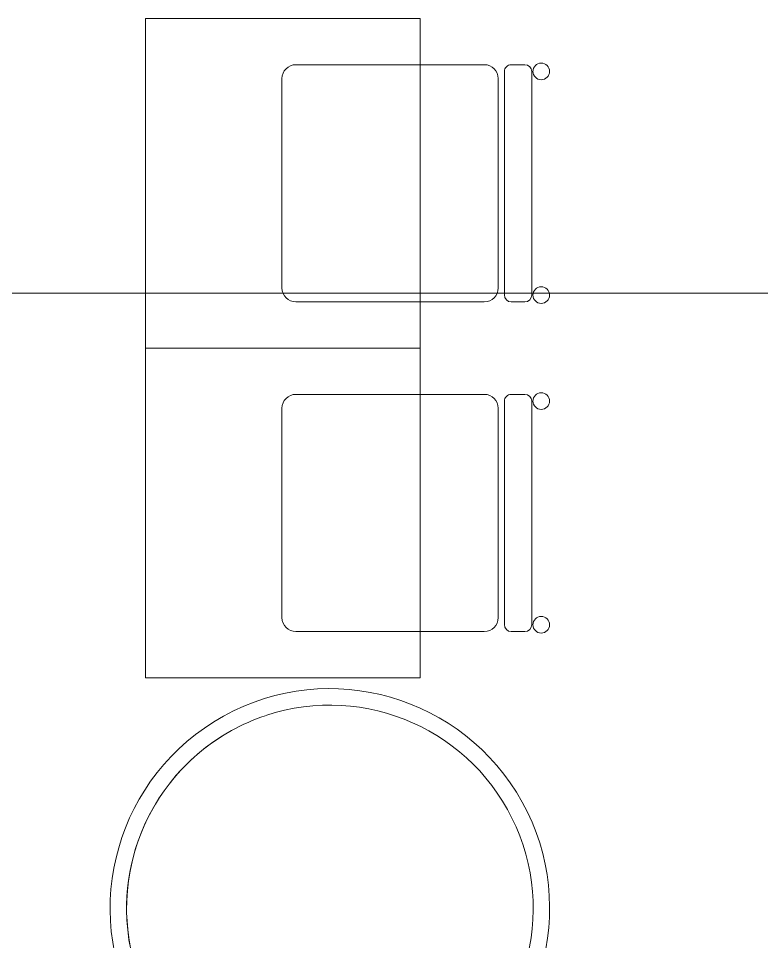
# Model space of a CAD drawing. Header units: millimetres. Extents: x -4185 to 186529, y -8553 to 29097.
# Drawn here: x 36159 to 37512, y 2420 to 4100 of the extents above; entities that cross this region are included whole.
import ezdxf

# ---------------------------------------------------------------- set-up
doc = ezdxf.new("R2010")
doc.units = ezdxf.units.MM
doc.layers.add('I-FURN-1', color=7, linetype='Continuous', lineweight=9, true_color=0xf0f0f0)
doc.layers.add('Оси', color=7, linetype='Continuous', lineweight=9)

# ---------------------------------------------------------------- blocks, each defined once
blk = doc.blocks.new('Стол базовый прямоугольный - 1_7а-25476368-План размещения напольных электротехнических лючков и розеток 1 этажа в осях 1-12')
at = {"layer": 'I-FURN-1'}
for p, q in [((250, 300), (-250, 300)), ((-250, 300), (-250, -300)), ((250, -300), (250, 300)), ((-250, -300), (250, -300))]:
    blk.add_line(p, q, dxfattribs=at)
blk = doc.blocks.new('Стул Breuer - 1_9а-V99-План размещения напольных электротехнических лючков и розеток 1 этажа в осях 1-12')
at = {"layer": 'I-FURN-1'}
for p, q in [((190.5, 241.3), (-190.5, 241.3)), ((-215.9, 215.9), (-215.9, -10)), ((215.9, -10), (215.9, 215.9)), ((-215.9, -10), (-215.9, -127)), ((215.9, -127), (215.9, -10)), ((203.2, -163.5), (-203.2, -163.5)), ((-190.5, -152.4), (190.5, -152.4)), ((-215.9, -176.2), (-215.9, -200.8)), ((215.9, -200.8), (215.9, -176.2)), ((-203.2, -213.5), (203.2, -213.5))]:
    blk.add_line(p, q, dxfattribs=at)
for centre, radius, start, end in [((-190.5, 215.9), 25.4, 90, 180), ((190.5, 215.9), 25.4, 0, 90), ((-190.5, -127), 25.4, 180, 270), ((190.5, -127), 25.4, 270, 360), ((-203.2, -176.2), 12.7, 90, 180), ((203.2, -176.2), 12.7, 360, 90), ((-203.2, -200.8), 12.7, 180, 270), ((203.2, -200.8), 12.7, 270, 360), ((-203.5, -230.6), 15.1, 360, 180), ((203.7, -230.6), 15.1, 360, 180), ((-203.5, -230.6), 15.1, 180, 360), ((203.7, -230.6), 15.1, 180, 360)]:
    blk.add_arc(centre, radius, start, end, dxfattribs=at)
blk = doc.blocks.new('ПУФ - 1_53-V110-План размещения напольных электротехнических лючков и розеток 1 этажа в осях 1-12')
at = {"layer": 'I-FURN-1'}
for radius, start, end in [(400, 0, 180), (400, 0, 180), (370, 0, 180), (370, 84.7059, 180), (370, 74.1176, 84.7059), (370, 0, 74.1176), (400, 180, 360), (400, 180, 0), (370, 180, 349.4118), (370, 180, 349.4118), (370, 349.5929, 0), (370, 349.5929, 360)]:
    blk.add_arc((0, 0), radius, start, end, dxfattribs=at)

msp = doc.modelspace()

# ---------------------------------------------------------------- linework, layer by layer
at = {"layer": 'Оси'}
msp.add_line((36057, 3600), (38557, 3600), dxfattribs=at)

# ---------------------------------------------------------------- block references
at = {"layer": 'I-FURN-1'}
for p in [(36640, 3800), (36640, 3200)]:
    msp.add_blockref('Стол базовый прямоугольный - 1_7а-25476368-План размещения напольных электротехнических лючков и розеток 1 этажа в осях 1-12', p, dxfattribs=at)
for name, p, rotation in [('Стул Breuer - 1_9а-V99-План размещения напольных электротехнических лючков и розеток 1 этажа в осях 1-12', (36880, 3800), 89.99999999999959), ('Стул Breuer - 1_9а-V99-План размещения напольных электротехнических лючков и розеток 1 этажа в осях 1-12', (36880, 3200), 89.99999999999959), ('ПУФ - 1_53-V110-План размещения напольных электротехнических лючков и розеток 1 этажа в осях 1-12', (36725.9, 2480.2), 118.9499011641568)]:
    msp.add_blockref(name, p, dxfattribs=dict(at, rotation=rotation))

doc.saveas('drawing.dxf')
